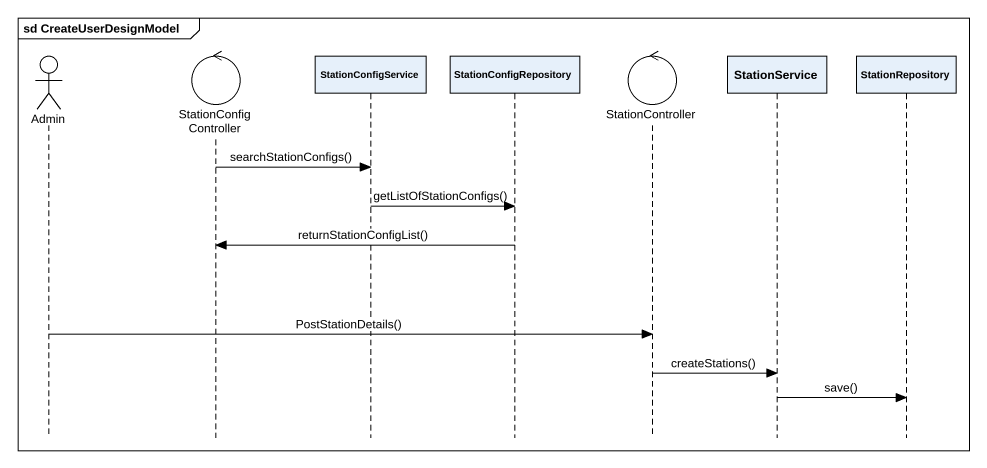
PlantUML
@startuml
mainframe sd CreateUserDesignModel
hide footbox
actor Admin
control StationConfigController
participant StationConfigService
participant StationConfigRepository
control StationController
participant StationService
participant StationRepository

StationConfigController -> StationConfigService : searchStationConfigs()
StationConfigService -> StationConfigRepository : getListOfStationConfigs()
StationConfigRepository -> StationConfigController : returnStationConfigList()
Admin -> StationController : PostStationDetails()
StationController -> StationService : createStations()
StationService -> StationRepository : save()
@enduml
